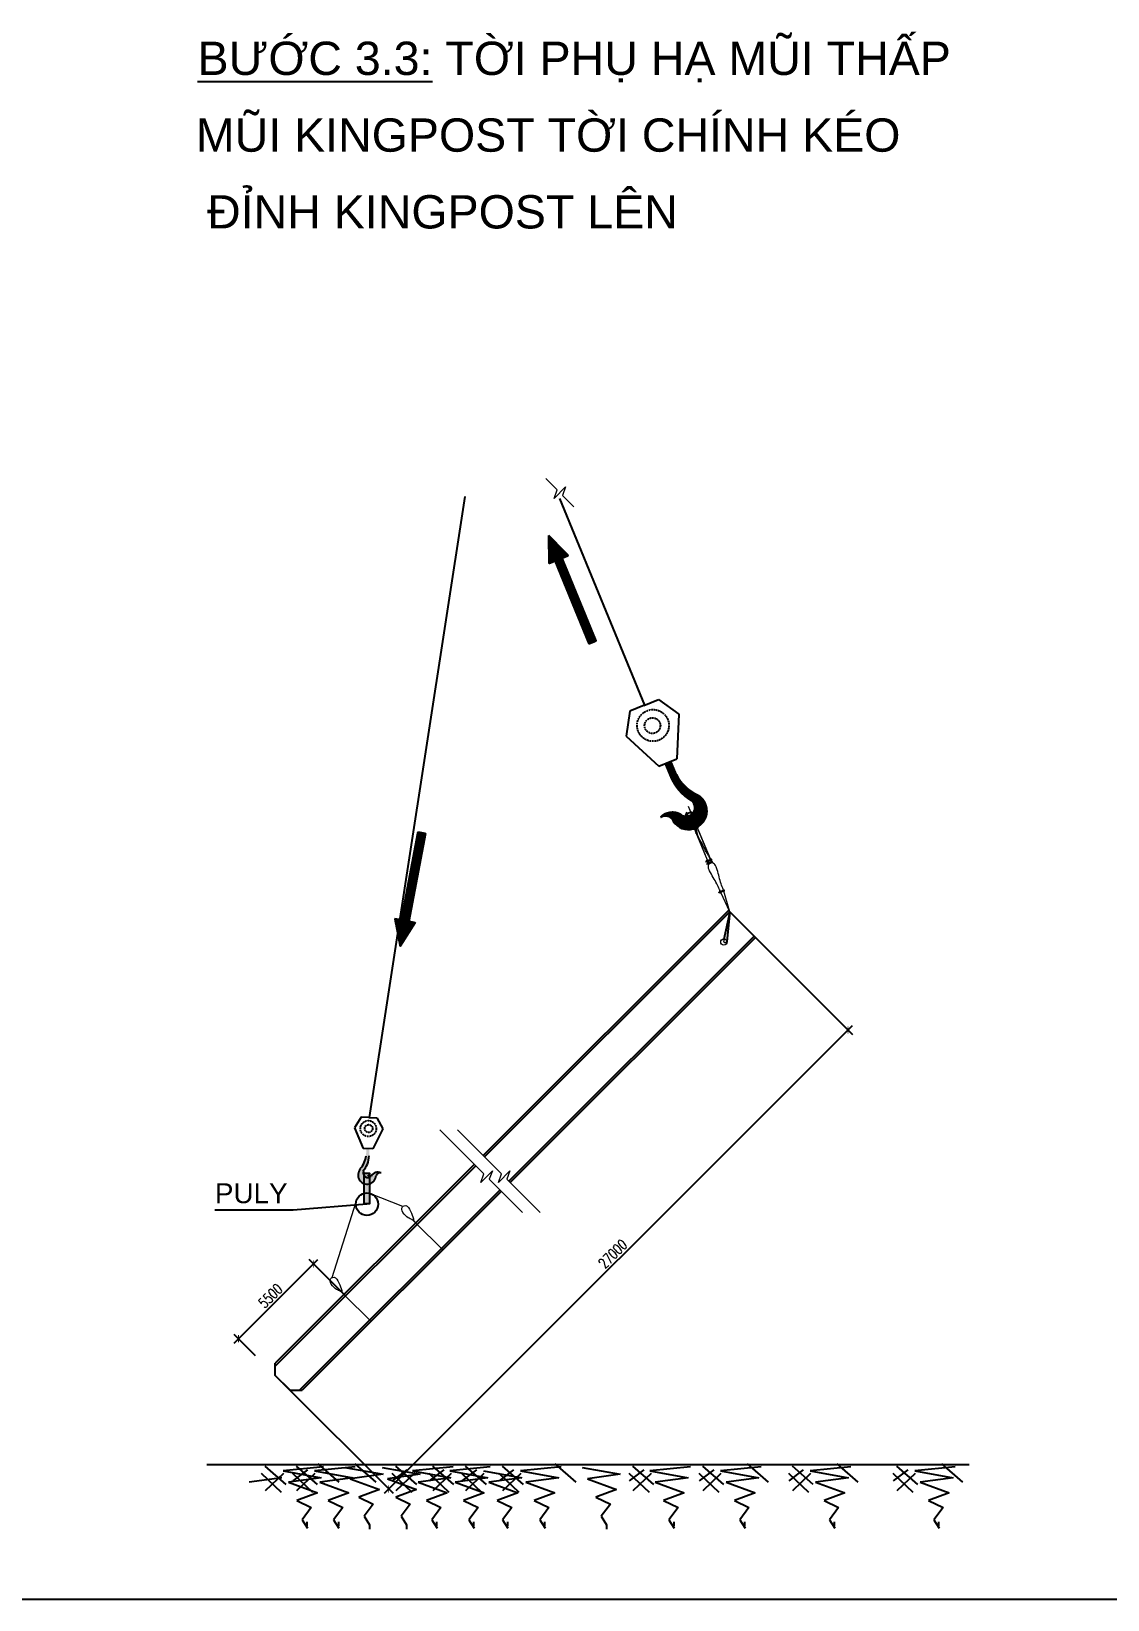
# Model space of a CAD drawing. Header units: millimetres. Extents: x -346728 to 1320345, y -537202 to -385966.
# Drawn here: x 1199744 to 1216331, y -455291 to -431105 of the extents above; entities that cross this region are included whole.
import ezdxf

# ---------------------------------------------------------------- set-up
doc = ezdxf.new("R2010")
doc.units = ezdxf.units.MM
doc.header["$LTSCALE"] = 100
doc.linetypes.add('DASHED2', pattern=[0.375, 0.25, -0.125])
doc.linetypes.add('HIDDEN', pattern=[9.525, 6.35, -3.175])
for name, color, linetype in [('9', 9, 'Continuous'), ('A-TEXT', 7, 'Continuous'), ('COT-THEP', 1, 'Continuous'), ('DUONG-BAO', 2, 'Continuous'), ('hiden', 8, 'HIDDEN'), ('X1326_COL_B4$0$CS', 253, 'Continuous')]:
    doc.layers.add(name, color=color, linetype=linetype)
doc.layers.add('CHU', color=8, linetype='Continuous', lineweight=25)
doc.layers.add('cua', color=44, linetype='Continuous', lineweight=13)
doc.styles.add('romans.shx', font='romans.shx', dxfattribs={"width": 0.75, "bigfont": 'vns.shx'})
doc.styles.add('T1', font='VHARIAL.TTF')
doc.styles.add('VnArialH', font='VHARIAL.TTF')
doc.dimstyles.new('BPTC-120', dxfattribs={"dimscale": 80, "dimtxt": 2, "dimasz": 1, "dimexe": 1.2, "dimexo": 0, "dimgap": 0.5, "dimtad": 1, "dimdec": 0, "dimzin": 0, "dimdsep": 46, "dimtxsty": 'romans.shx', "dimblk": 'ARCHTICK', "dimcen": 0.09, "dimdle": 1.2, "dimclrd": 8, "dimclre": 8, "dimclrt": 3, "dimadec": 0, "dimazin": 0, "dimtfac": 1, "dimtdec": 0, "dimtix": 1, "dimtofl": 0, "dimtmove": 0, "dimatfit": 3, "dimfxl": 1, "dimtolj": 1, "dimtzin": 0, "dimarcsym": 0})

# ---------------------------------------------------------------- blocks, each defined once
blk = doc.blocks.new('LVL-KHUNGTEN')
blk.add_lwpolyline([(61073, 41093), (119124, 41093), (119124, 62), (61073, 62)], close=True)
at = {"layer": 'DEFPOINTS'}
blk.add_line((119124, 62), (61073, 62), dxfattribs=at)
blk = doc.blocks.new('_ArchTick')
at = {"color": 0, "linetype": 'ByBlock', "const_width": 0.15}
blk.add_lwpolyline([(-0.5, -0.5), (0.5, 0.5)], dxfattribs=at)
blk = doc.blocks.new('*D722')
at = {"layer": 'DEFPOINTS', "color": 0, "linetype": 'ByBlock', "ltscale": 8, "transparency": 16777216}
for p in [(1204091, -450115), (1204583, -450607, -50), (1203198, -451529)]:
    blk.add_point(p, dxfattribs=at)
at = {"layer": 'X1326_COL_B4$0$CS', "color": 8, "linetype": 'ByBlock', "lineweight": -2, "ltscale": 8, "transparency": 16777216}
for p, q in [((1202869, -451336), (1204159, -450047)), ((1204583, -450607), (1204023, -450047)), ((1203198, -451529), (1202869, -451200))]:
    blk.add_line(p, q, dxfattribs=at)
at = {"layer": 'X1326_COL_B4$0$CS', "color": 8, "linetype": 'ByBlock', "lineweight": -2, "ltscale": 8, "transparency": 16777216, "xscale": 80, "yscale": 80, "zscale": 80}
for p, rotation in [((1204091, -450115), 44.99999999977408), ((1202937, -451268), 224.999999999774)]:
    blk.add_blockref('_ArchTick', p, dxfattribs=dict(at, rotation=rotation))
at = {"layer": 'X1326_COL_B4$0$CS', "color": 3, "linetype": 'ByBlock', "ltscale": 8, "transparency": 16777216, "insert": (1203429, -450607), "char_height": 160, "attachment_point": 5, "rotation": 45, "style": 'romans.shx'}
blk.add_mtext('\\A1;5500', dxfattribs=at)
blk = doc.blocks.new('*D723')
at = {"layer": 'DEFPOINTS', "color": 0, "linetype": 'ByBlock', "ltscale": 8, "transparency": 16777216}
for p in [(1210694, -444870, -881), (1212329, -446505), (1203617, -451948, -881)]:
    blk.add_point(p, dxfattribs=at)
at = {"layer": 'X1326_COL_B4$0$CS', "color": 8, "linetype": 'ByBlock', "lineweight": -2, "ltscale": 8, "transparency": 16777216}
for p, q in [((1210694, -444870), (1212397, -446573)), ((1205184, -453651), (1212397, -446438)), ((1203617, -451948), (1205320, -453651))]:
    blk.add_line(p, q, dxfattribs=at)
for p, xscale, yscale, zscale, rotation in [((1212329, -446505), 80, 80, 80, 45.00000000000448), ((1205252, -453583), 80.00000000000001, 80.00000000000001, 80.00000000000001, 225.0000000000045)]:
    blk.add_blockref('_ArchTick', p, dxfattribs=dict(at, xscale=xscale, yscale=yscale, zscale=zscale, rotation=rotation))
at = {"layer": 'X1326_COL_B4$0$CS', "color": 3, "linetype": 'ByBlock', "ltscale": 8, "transparency": 16777216, "insert": (1208706, -449959), "char_height": 160, "attachment_point": 5, "rotation": 45, "style": 'romans.shx'}
blk.add_mtext('\\A1;27000', dxfattribs=at)

msp = doc.modelspace()

# ---------------------------------------------------------------- hatches: boundary and pattern name
h = msp.add_hatch()
h.set_pattern_fill('ANSI37', color=256, scale=1.842586, angle=22.61748, style=0)
h.set_pattern_definition([(67.61748085, (1203458.90907, -512003.01327), (-0.2129712236, 0.0877043978), []), (157.61748085, (1203458.90907, -512003.01327), (-0.0877043978, -0.2129712236), [])])
h.paths.add_polyline_path([(1210129.3, -443246.1, 0.4139754), (1210001, -442876.1, -0.1675092), (1209686.5, -442566.7), (1209601.1, -442361.5), (1209555.1, -442380.7), (1209514, -442397.8), (1209599.5, -442603, 0.1669187), (1209947.4, -442981.2, -0.3748597), (1209938.3, -443167.5)])
h.paths.add_polyline_path([(1209938.3, -443167.5, -0.3256233), (1209773.8, -443196.6, 0.3838676), (1209451, -443215.4, -0.3456423), (1209624.2, -443231.9, 0.6465069), (1210129.3, -443246.1)])
h = msp.add_hatch()
h.set_pattern_fill('ANSI37', color=256, scale=0.921293, angle=73.30387, style=0)
h.set_pattern_definition([(133.15054594, (1220124.84618, -479802.59163), (0.0840172277, 0.07876107112), []), (43.15054594, (1220124.84618, -479802.59163), (0.07876107112, -0.0840172277), [])])
h.paths.add_polyline_path([(1204816.3, -448840.5, -0.4139754), (1204810.7, -448644.8, 0.1675092), (1204902.8, -448444.4), (1204906.4, -448333.3), (1204931.3, -448334.1), (1204953.5, -448334.9), (1204950, -448445.9, -0.1669187), (1204854.3, -448684.4, 0.3748597), (1204891.6, -448769.9)])
h.paths.add_polyline_path([(1204891.6, -448769.9, 0.3256233), (1204973.7, -448754.4, -0.3838676), (1205127.9, -448705.9, 0.3456423), (1205049.9, -448744.3, -0.6465069), (1204816.3, -448840.5)])
at = {"layer": 'COT-THEP'}
h = msp.add_hatch(dxfattribs=at)
h.set_pattern_fill('ANSI37', color=0, scale=5.896275, angle=22.32377, style=0)
h.set_pattern_definition([(337.3237666, (1182582.8147, -416841.0227), (-0.28414397, -0.680060256), []), (247.3237666, (1182582.8147, -416841.0227), (-0.680060256, 0.28414397), [])])
h.paths.add_polyline_path([(1207817.8, -439272.7), (1207725.2, -439310.7), (1207721.1, -438881.9), (1208019.5, -439189.9), (1207926.9, -439227.9), (1208451.1, -440504.5), (1208342, -440549.3)])
h = msp.add_hatch(dxfattribs=at)
h.set_pattern_fill('ANSI37', color=0, scale=5.896275, angle=-10.67627, style=0)
h.set_pattern_definition([(34.3237345, (1185258.2887, -471873.59525), (-0.415590282, 0.60869078), []), (124.3237345, (1185258.2887, -471873.59525), (-0.60869078, -0.415590282), [])])
h.paths.add_polyline_path([(1205444.9, -444809.1), (1205346.5, -444790.6), (1205429.1, -445211.4), (1205659.2, -444849.5), (1205560.8, -444831), (1205816.5, -443474.9), (1205700.6, -443453)])
at = {"layer": 'X1326_COL_B4$0$CS', "linetype": 'ByBlock', "ltscale": 8}
msp.add_hatch(color=1, dxfattribs=at).paths.add_polyline_path([(1204872.5, -448715), (1204952.8, -448715), (1204952.8, -449188.1), (1204872.5, -449188.1)])

# ---------------------------------------------------------------- linework, layer by layer
at = {"color": 7}
for p, q in [((1208019.5, -439189.9, 0), (1207721.1, -438881.9, 0)), ((1207725.2, -439310.7, 0), (1207721.1, -438881.9, 0)), ((1207926.9, -439227.9, 0), (1208019.5, -439189.9, 0)), ((1207817.8, -439272.7, 0), (1207725.2, -439310.7, 0)), ((1208342, -440549.3, 0), (1207817.8, -439272.7, 0)), ((1208451.1, -440504.5, 0), (1207926.9, -439227.9, 0)), ((1205700.6, -443453, 0), (1205444.9, -444809.1, 0)), ((1205816.5, -443474.9, 0), (1205560.8, -444831, 0)), ((1205346.5, -444790.6, 0), (1205429.1, -445211.4, 0)), ((1205444.9, -444809.1, 0), (1205346.5, -444790.6, 0)), ((1205659.2, -444849.5, 0), (1205429.1, -445211.4, 0)), ((1205560.8, -444831, 0), (1205659.2, -444849.5, 0))]:
    msp.add_line(p, q, dxfattribs=at)
at = {"color": 2}
for p, q in [((1208966.5, -441590.4, 0), (1208910, -441975.2, 0)), ((1209192.4, -441496.3, 0), (1208966.5, -441590.4, 0)), ((1209182.7, -441500.4, 0), (1209408.5, -441406.3, 0)), ((1209408.5, -441406.3, 0), (1209721.6, -441637.1, 0)), ((1209721.6, -441637.1, 0), (1209694, -442322.8, 0)), ((1208910, -441975.2, 0), (1209416.3, -442438.5, 0)), ((1204827, -447852.6, 0), (1204721.6, -448016, 0)), ((1204949.3, -447856.5, 0), (1204827, -447852.6, 0)), ((1204944.1, -447856.4, 0), (1205066.3, -447860.3, 0)), ((1205066.3, -447860.3, 0), (1205161, -448030.2, 0)), ((1204721.6, -448016, 0), (1204856.1, -448331.7, 0)), ((1205161, -448030.2, 0), (1205006.4, -448336.6, 0))]:
    msp.add_line(p, q, dxfattribs=at)
at = {"color": 8}
for p, q in [((1203605.1, -453410, 0), (1203098.5, -453480.7, 0)), ((1203627.4, -453344.8, 0), (1203346.3, -453611.6, 0)), ((1204247, -453245.2, 0), (1203622.6, -453304.1, 0)), ((1203622.6, -453304.1, 0), (1204211.6, -453410, 0)), ((1204211.6, -453410, 0), (1203705, -453480.7, 0)), ((1203705, -453480.7, 0), (1204152.7, -453645.5, 0)), ((1204000.2, -453288.7, 0), (1203775.4, -453457.2, 0)), ((1204112.6, -453344.8, 0), (1203831.6, -453611.6, 0)), ((1204732.2, -453245.2, 0), (1204107.8, -453304.1, 0)), ((1204107.8, -453304.1, 0), (1204696.9, -453410, 0)), ((1204696.9, -453410, 0), (1204190.3, -453480.7, 0)), ((1204190.3, -453480.7, 0), (1204638, -453645.5, 0)), ((1204576.8, -453252.1, 0), (1205165.9, -453358.1, 0)), ((1205165.9, -453358.1, 0), (1204659.3, -453428.7, 0)), ((1204659.3, -453428.7, 0), (1205106.9, -453593.5, 0)), ((1205148.3, -453252.1, 0), (1205737.4, -453358.1, 0)), ((1205737.4, -453358.1, 0), (1205230.8, -453428.7, 0)), ((1205230.8, -453428.7, 0), (1205678.5, -453593.5, 0)), ((1205528.8, -453288.7, 0), (1205304, -453457.2, 0)), ((1205641.2, -453344.8, 0), (1205360.2, -453611.6, 0)), ((1206244.8, -453245.2, 0), (1205620.4, -453304.1, 0)), ((1205620.4, -453304.1, 0), (1206209.5, -453410, 0)), ((1206209.5, -453410, 0), (1205702.9, -453480.7, 0)), ((1205702.9, -453480.7, 0), (1206150.6, -453645.5, 0)), ((1206100.3, -453288.7, 0), (1205875.5, -453457.2, 0)), ((1206212.7, -453344.8, 0), (1205931.7, -453611.6, 0)), ((1206816.3, -453245.2, 0), (1206191.9, -453304.1, 0)), ((1206191.9, -453304.1, 0), (1206781, -453410, 0)), ((1206781, -453410, 0), (1206274.4, -453480.7, 0)), ((1206274.4, -453480.7, 0), (1206722.1, -453645.5, 0)), ((1206604.5, -453288.7, 0), (1206379.7, -453457.2, 0)), ((1206716.9, -453344.8, 0), (1206435.9, -453611.6, 0)), ((1206712.1, -453304.1, 0), (1207301.2, -453410, 0)), ((1207301.2, -453410, 0), (1206794.6, -453480.7, 0)), ((1206794.6, -453480.7, 0), (1207242.3, -453645.5, 0)), ((1207176.1, -453288.7, 0), (1206951.2, -453457.2, 0)), ((1207288.5, -453344.8, 0), (1207007.4, -453611.6, 0)), ((1207908.1, -453245.2, 0), (1207283.7, -453304.1, 0)), ((1207283.7, -453304.1, 0), (1207872.7, -453410, 0)), ((1207872.7, -453410, 0), (1207366.2, -453480.7, 0)), ((1207366.2, -453480.7, 0), (1207813.8, -453645.5, 0)), ((1208232, -453252.1, 0), (1208821.1, -453358.1, 0)), ((1208821.1, -453358.1, 0), (1208314.5, -453428.7, 0)), ((1208314.5, -453428.7, 0), (1208762.2, -453593.5, 0)), ((1209184, -453288.7, 0), (1208959.2, -453457.2, 0)), ((1209296.4, -453344.8, 0), (1209015.4, -453611.6, 0)), ((1209900, -453245.2, 0), (1209275.6, -453304.1, 0)), ((1209275.6, -453304.1, 0), (1209864.7, -453410, 0)), ((1209864.7, -453410, 0), (1209358.1, -453480.7, 0)), ((1209358.1, -453480.7, 0), (1209805.8, -453645.5, 0)), ((1210259.7, -453288.7, 0), (1210034.9, -453457.2, 0)), ((1210372.1, -453344.8, 0), (1210091.1, -453611.6, 0)), ((1210991.8, -453245.2, 0), (1210367.4, -453304.1, 0)), ((1210367.4, -453304.1, 0), (1210956.4, -453410, 0)), ((1210956.4, -453410, 0), (1210449.8, -453480.7, 0)), ((1210449.8, -453480.7, 0), (1210897.5, -453645.5, 0)), ((1211640.7, -453288.7, 0), (1211415.9, -453457.2, 0)), ((1211753.2, -453344.8, 0), (1211472.1, -453611.6, 0)), ((1212372.8, -453245.2, 0), (1211748.4, -453304.1, 0)), ((1211748.4, -453304.1, 0), (1212337.4, -453410, 0)), ((1212337.4, -453410, 0), (1211830.8, -453480.7, 0)), ((1211830.8, -453480.7, 0), (1212278.5, -453645.5, 0)), ((1213251.5, -453288.7, 0), (1213026.7, -453457.2, 0)), ((1213363.9, -453344.8, 0), (1213082.9, -453611.6, 0)), ((1213983.6, -453245.2, 0), (1213359.1, -453304.1, 0)), ((1213359.1, -453304.1, 0), (1213948.2, -453410, 0)), ((1213948.2, -453410, 0), (1213441.6, -453480.7, 0)), ((1213441.6, -453480.7, 0), (1213889.3, -453645.5, 0)), ((1204152.7, -453645.5, 0), (1203834.6, -453763.2, 0)), ((1204638, -453645.5, 0), (1204319.9, -453763.2, 0)), ((1205106.9, -453593.5, 0), (1204788.9, -453711.3, 0)), ((1204788.9, -453711.3, 0), (1205012.7, -453817.2, 0)), ((1205678.5, -453593.5, 0), (1205360.4, -453711.3, 0)), ((1205360.4, -453711.3, 0), (1205584.2, -453817.2, 0)), ((1206150.6, -453645.5, 0), (1205832.5, -453763.2, 0)), ((1206722.1, -453645.5, 0), (1206404, -453763.2, 0)), ((1207242.3, -453645.5, 0), (1206924.2, -453763.2, 0)), ((1207813.8, -453645.5, 0), (1207495.7, -453763.2, 0)), ((1208762.2, -453593.5, 0), (1208444.1, -453711.3, 0)), ((1208444.1, -453711.3, 0), (1208667.9, -453817.2, 0)), ((1209805.8, -453645.5, 0), (1209487.7, -453763.2, 0)), ((1210897.5, -453645.5, 0), (1210579.4, -453763.2, 0)), ((1212278.5, -453645.5, 0), (1211960.4, -453763.2, 0)), ((1213889.3, -453645.5, 0), (1213571.2, -453763.2, 0)), ((1203834.6, -453763.2, 0), (1204058.5, -453869.2, 0)), ((1204058.5, -453869.2, 0), (1203917.1, -454057.6, 0)), ((1204319.9, -453763.2, 0), (1204543.7, -453869.2, 0)), ((1204543.7, -453869.2, 0), (1204402.3, -454057.6, 0)), ((1205012.7, -453817.2, 0), (1204871.3, -454005.6, 0)), ((1205584.2, -453817.2, 0), (1205442.9, -454005.6, 0)), ((1205832.5, -453763.2, 0), (1206056.3, -453869.2, 0)), ((1206056.3, -453869.2, 0), (1205914.9, -454057.6, 0)), ((1206404, -453763.2, 0), (1206627.8, -453869.2, 0)), ((1206627.8, -453869.2, 0), (1206486.5, -454057.6, 0)), ((1206924.2, -453763.2, 0), (1207148.1, -453869.2, 0)), ((1207148.1, -453869.2, 0), (1207006.7, -454057.6, 0)), ((1207495.7, -453763.2, 0), (1207719.6, -453869.2, 0)), ((1207719.6, -453869.2, 0), (1207578.2, -454057.6, 0)), ((1208667.9, -453817.2, 0), (1208526.5, -454005.6, 0)), ((1209487.7, -453763.2, 0), (1209711.5, -453869.2, 0)), ((1209711.5, -453869.2, 0), (1209570.1, -454057.6, 0)), ((1210579.4, -453763.2, 0), (1210803.3, -453869.2, 0)), ((1210803.3, -453869.2, 0), (1210661.9, -454057.6, 0)), ((1211960.4, -453763.2, 0), (1212184.3, -453869.2, 0)), ((1212184.3, -453869.2, 0), (1212042.9, -454057.6, 0)), ((1213571.2, -453763.2, 0), (1213795.1, -453869.2, 0)), ((1213795.1, -453869.2, 0), (1213653.7, -454057.6, 0)), ((1203917.1, -454057.6, 0), (1203999.6, -454187.1, 0)), ((1203990.4, -454089.4, 0), (1203990.4, -454160.1, 0)), ((1204402.3, -454057.6, 0), (1204484.8, -454187.1, 0)), ((1204475.6, -454089.4, 0), (1204475.6, -454160.1, 0)), ((1204871.3, -454005.6, 0), (1204953.8, -454135.1, 0)), ((1204953.8, -454135.1, 0), (1204953.8, -454205.7, 0)), ((1205442.9, -454005.6, 0), (1205525.3, -454135.1, 0)), ((1205525.3, -454135.1, 0), (1205525.3, -454205.7, 0)), ((1205914.9, -454057.6, 0), (1205997.4, -454187.1, 0)), ((1205988.2, -454089.4, 0), (1205988.2, -454160.1, 0)), ((1206486.5, -454057.6, 0), (1206568.9, -454187.1, 0)), ((1206559.7, -454089.4, 0), (1206559.7, -454160.1, 0)), ((1207006.7, -454057.6, 0), (1207089.1, -454187.1, 0)), ((1207079.9, -454089.4, 0), (1207079.9, -454160.1, 0)), ((1207578.2, -454057.6, 0), (1207660.7, -454187.1, 0)), ((1207651.5, -454089.4, 0), (1207651.5, -454160.1, 0)), ((1208526.5, -454005.6, 0), (1208609, -454135.1, 0)), ((1208609, -454135.1, 0), (1208609, -454205.7, 0)), ((1209570.1, -454057.6, 0), (1209652.6, -454187.1, 0)), ((1209643.4, -454089.4, 0), (1209643.4, -454160.1, 0)), ((1210661.9, -454057.6, 0), (1210744.3, -454187.1, 0)), ((1210735.1, -454089.4, 0), (1210735.1, -454160.1, 0)), ((1212042.9, -454057.6, 0), (1212125.4, -454187.1, 0)), ((1212116.2, -454089.4, 0), (1212116.2, -454160.1, 0)), ((1213653.7, -454057.6, 0), (1213736.1, -454187.1, 0)), ((1213726.9, -454089.4, 0), (1213726.9, -454160.1, 0))]:
    msp.add_line(p, q, dxfattribs=at)
at = {"color": 8, "elevation": 0}
for points in [[(1203669.5, -453513.3), (1203346.3, -453232.5)], [(1204154.7, -453513.3), (1203831.6, -453232.5)], [(1204486.1, -453478.7), (1204162.9, -453197.9)], [(1205057.7, -453478.7), (1204734.5, -453197.9)], [(1205683.3, -453513.3), (1205360.2, -453232.5)], [(1206254.9, -453513.3), (1205931.7, -453232.5)], [(1206759.1, -453513.3), (1206435.9, -453232.5)], [(1207330.6, -453513.3), (1207007.4, -453232.5)], [(1208141.3, -453478.7), (1207818.1, -453197.9)], [(1209338.5, -453513.3), (1209015.4, -453232.5)], [(1210414.3, -453513.3), (1210091.1, -453232.5)], [(1211105.9, -453478.7), (1210782.7, -453197.9)], [(1211795.3, -453513.3), (1211472.1, -453232.5)], [(1212486.9, -453478.7), (1212163.8, -453197.9)], [(1213406.1, -453513.3), (1213082.9, -453232.5)], [(1214097.7, -453478.7), (1213774.5, -453197.9)], [(1203599.3, -453639.7), (1203290.1, -453344.8)], [(1204084.5, -453639.7), (1203775.4, -453344.8)], [(1205613.1, -453639.7), (1205304, -453344.8)], [(1206184.6, -453639.7), (1205875.5, -453344.8)], [(1206688.8, -453639.7), (1206379.7, -453344.8)], [(1207260.4, -453639.7), (1206951.2, -453344.8)], [(1209268.3, -453639.7), (1208959.2, -453344.8)], [(1210344, -453639.7), (1210034.9, -453344.8)], [(1211725.1, -453639.7), (1211415.9, -453344.8)], [(1213335.8, -453639.7), (1213026.7, -453344.8)]]:
    msp.add_lwpolyline(points, dxfattribs=at)
at = {"color": 6}
for centre, radius, start, end in [((1210292.5, -442265.3, 0), 676.8, 206.44573, 244.26201), ((1210324.1, -442285.5, 0), 791.1, 203.66262, 241.56811), ((1209871.1, -443138.4, 0), 277, 202.61748, 64.6422), ((1209827.2, -443082.2, 0), 141.9, 243.95795, 38.29977), ((1209614, -443398.3, 0), 241.6, 51.33913, 135.33985), ((1209518.3, -443347, 0), 140.9, 46.43442, 122.70368), ((1204566.1, -448410.9, 0), 338.4, 316.50601, 354.3223), ((1204554.9, -448426, 0), 395.6, 319.19992, 357.10541), ((1204917.9, -448744.4, 0), 138.5, 136.12583, 358.15055), ((1204928.4, -448710.3, 0), 70.9, 162.46826, 316.81008), ((1205084.2, -448820.3, 0), 120.8, 65.42817, 149.42889), ((1205119.8, -448779.4, 0), 70.4, 78.06434, 154.3336)]:
    msp.add_arc(centre, radius, start, end, dxfattribs=at)
at = {"layer": '9'}
msp.add_line((1209198.5, -441496.1, 0), (1207889.8, -438309.1, 0), dxfattribs=at)
at = {"layer": 'COT-THEP', "color": 10}
for p, q in [((1210486.3, -444662.3, 0), (1206706.4, -448442.1, 0)), ((1210507.1, -444683.1, 0), (1206727.3, -448462.9, 0)), ((1210902.4, -445078.4, 0), (1210486.3, -444662.3, 0)), ((1210881.6, -445057.6, 0), (1207101.8, -448837.5, 0)), ((1210902.4, -445078.4, 0), (1207122.6, -448858.3, 0)), ((1206571.2, -448577.4, 0), (1203502.4, -451646.1, 0)), ((1206592, -448598.2, 0), (1203502.4, -451687.7, 0)), ((1206966.6, -448972.7, 0), (1203877, -452062.3, 0)), ((1206987.4, -448993.5, 0), (1203918.6, -452062.3, 0)), ((1203502.4, -451833.4, 0), (1203502.4, -451646.1, 0)), ((1203731.3, -452062.3, 0), (1203502.4, -451833.4, 0)), ((1203731.3, -452062.3, 0), (1203918.6, -452062.3, 0)), ((1202446.6, -453206.6, 0), (1214196.6, -453206.6, 0))]:
    msp.add_line(p, q, dxfattribs=at)
at = {"layer": 'cua'}
for p, q in [((1207672.8, -438002.2, 0), (1207848.2, -438177.6, 0)), ((1207801.1, -438307.5, 0), (1207978.2, -438130.4, 0)), ((1207801.1, -438307.5, 0), (1207848.2, -438177.6, 0)), ((1207978.2, -438130.4, 0), (1207931, -438260.4, 0)), ((1207931, -438260.4, 0), (1208106.4, -438435.8, 0)), ((1210232.1, -443924.7, 0), (1209872.2, -443060.8, 0)), ((1209872.1, -443188.2, 0), (1210186.8, -443943.5, 0)), ((1209898.5, -443124, 0), (1210232.1, -443924.7, 0)), ((1210150.7, -443898.8, 0), (1210141.1, -443902.8, 0)), ((1210147.4, -443917.9, 0), (1210141.1, -443902.8, 0)), ((1210157, -443913.9, 0), (1210147.4, -443917.9, 0)), ((1210156.8, -443887.3, 0), (1210147.6, -443891.2, 0)), ((1210147.6, -443891.2, 0), (1210160.2, -443921.5, 0)), ((1210165.6, -443934.5, 0), (1210156, -443938.6, 0)), ((1210162.3, -443953.7, 0), (1210156, -443938.6, 0)), ((1210156.8, -443887.3, 0), (1210169.5, -443917.6, 0)), ((1210218.4, -443870.6, 0), (1210160, -443894.9, 0)), ((1210169.5, -443917.6, 0), (1210160.2, -443921.5, 0)), ((1210171.9, -443949.7, 0), (1210162.3, -443953.7, 0)), ((1210171.7, -443923.1, 0), (1210162.5, -443927, 0)), ((1210162.5, -443927, 0), (1210175.1, -443957.3, 0)), ((1210224.8, -443885.7, 0), (1210166.3, -443910.1, 0)), ((1210171.7, -443923.1, 0), (1210184.4, -443953.4, 0)), ((1210180.5, -443928.4, 0), (1210171.9, -443907.7, 0)), ((1210233.4, -443906.3, 0), (1210174.9, -443930.7, 0)), ((1210184.4, -443953.4, 0), (1210175.1, -443957.3, 0)), ((1210239.7, -443921.5, 0), (1210181.2, -443945.8, 0)), ((1210225.8, -443909.5, 0), (1210217.2, -443888.9, 0)), ((1210349.3, -444375.3, 0), (1210339.7, -444379.4, 0)), ((1210346, -444394.5, 0), (1210339.7, -444379.4, 0)), ((1210355.6, -444390.5, 0), (1210346, -444394.5, 0)), ((1210355.4, -444363.9, 0), (1210346.1, -444367.8, 0)), ((1210346.1, -444367.8, 0), (1210358.7, -444398.1, 0)), ((1210355.4, -444363.9, 0), (1210368, -444394.2, 0)), ((1210417, -444347.1, 0), (1210358.5, -444371.5, 0)), ((1210368, -444394.2, 0), (1210358.7, -444398.1, 0)), ((1210364.1, -444369.1, 0), (1210370.5, -444384.3, 0)), ((1210423.3, -444362.3, 0), (1210364.9, -444386.6, 0)), ((1210507.1, -444683.1, 0), (1210370.5, -444384.3, 0)), ((1210507.1, -444683.1, 0), (1210409.4, -444350.3, 0)), ((1206041.8, -448048, 0), (1206719.2, -448725.4, 0)), ((1206312.3, -448048, 0), (1206989.7, -448725.4, 0)), ((1206672.1, -448855.4, 0), (1206849.2, -448678.3, 0)), ((1206672.1, -448855.4, 0), (1206719.2, -448725.4, 0)), ((1206849.2, -448678.3, 0), (1206802, -448808.2, 0)), ((1206802, -448808.2, 0), (1207315, -449321.2, 0)), ((1206942.6, -448855.4, 0), (1207119.7, -448678.3, 0)), ((1206942.6, -448855.4, 0), (1206989.7, -448725.4, 0)), ((1207119.7, -448678.3, 0), (1207072.5, -448808.2, 0)), ((1207072.5, -448808.2, 0), (1207585.5, -449321.2, 0)), ((1205468.7, -449229, -0.2), (1204961.3, -449025.3, 881.1)), ((1204380.7, -450323.2, 881), (1204748.1, -449153.9, 881.1)), ((1205664.5, -449478.5, 0), (1206083.6, -449897.5, -881.1)), ((1204559.7, -450583.3, 881.1), (1204978.8, -451002.3, 0))]:
    msp.add_line(p, q, dxfattribs=at)
msp.add_circle((1210416.9, -445147.8, 0), 49, dxfattribs=at)
for centre, radius, start, end in [((1210221.6, -443878.1, 0), 8.21, 292.61748, 112.61748), ((1210236.5, -443913.9, 0), 8.21, 292.61748, 112.61748), ((1210420.2, -444354.7, 0), 8.21, 292.61748, 112.61748), ((1210437.6, -445133.8, 0), 24.5, 168.15792, 348.15792)]:
    msp.add_arc(centre, radius, start, end, dxfattribs=at)
for points in [[(1210165.6, -443892.6), (1210132, -443805), (1210106.7, -443746.4), (1210077.3, -443657.8), (1209987.9, -443355.9), (1209989.7, -443320), (1209887.7, -443160), (1209860.2, -443174.5), (1209944.3, -443375.6), (1209990.5, -443418.1), (1209992.9, -443421), (1209990.8, -443423.7), (1209993.9, -443425.5), (1209990.8, -443430.8), (1209995.3, -443432.2), (1209991.8, -443440.3), (1209998.3, -443443.1), (1209994.6, -443467.9)], [(1210210.9, -443873.7), (1210181.1, -443818.9), (1210135.5, -443740.8), (1210079.8, -443628.9), (1209997.3, -443395.1), (1210021, -443323.7), (1209896.7, -443147.9), (1209828.7, -443217.9), (1209978.6, -443411.6), (1209991.2, -443428.9), (1209992.9, -443431.7), (1209984.7, -443432.3), (1209991.1, -443438.1), (1209984.3, -443442.8), (1209990.9, -443450), (1209982.9, -443455.2), (1209992.7, -443476.3)], [(1210366.1, -444368.3), (1210351.1, -444337.9), (1210308.8, -444252.1), (1210196.4, -444051.8), (1210177.4, -443980), (1210188.8, -443942.7)], [(1210409.4, -444350.3), (1210398.4, -444318.2), (1210367.2, -444227.7), (1210304.2, -444007), (1210266.6, -443942.8), (1210232.1, -443924.7)]]:
    msp.add_spline(points, degree=3, dxfattribs=at)
msp.add_open_spline([(1210257.2, -443936.5), (1210249.4, -443931.9), (1210240.7, -443928.3), (1210232.1, -443924.7)], degree=3, dxfattribs=at)
for points in [[(1205664.3, -449478.3), (1205640.1, -449453.8), (1205605, -449425.2), (1205507.2, -449383.7), (1205410.7, -449263.3), (1205550.9, -449176.3), (1205611.6, -449359.3), (1205635.8, -449423.8), (1205637.4, -449455.6), (1205643.2, -449452.1), (1205639.9, -449460.2), (1205650.9, -449454.4), (1205643.7, -449465.5), (1205659.4, -449459.6), (1205649.4, -449479.2), (1205665.6, -449479.1), (1205678.3, -449479)], [(1204559.5, -450583.1), (1204535.4, -450558.6), (1204500.3, -450530), (1204402.4, -450488.5), (1204306, -450368.1), (1204446.1, -450281.1), (1204506.8, -450464.1), (1204531.1, -450528.5), (1204532.7, -450560.3), (1204538.4, -450556.9), (1204535.1, -450564.9), (1204546.1, -450559.2), (1204538.9, -450570.3), (1204554.6, -450564.3), (1204544.6, -450584), (1204560.8, -450583.9), (1204573.5, -450583.8)]]:
    msp.add_open_spline(points, degree=3, knots=[462.0823533, 462.0823533, 462.0823533, 462.0823533, 565.8686405, 601.7873053, 791.5287042, 822.6334374, 1040.5353474, 1103.3669328, 1107.1598589, 1110.5202687, 1114.0394488, 1120.2318469, 1124.9773629, 1133.7702853, 1140.8208708, 1165.8695943, 1165.8695943, 1165.8695943, 1165.8695943], dxfattribs=at)
at = {"layer": 'DUONG-BAO', "color": 2}
for p, q in [((1209416.3, -442438.5, 0), (1209694, -442322.8, 0)), ((1205006.4, -448336.6, 0), (1204856.1, -448331.7, 0))]:
    msp.add_line(p, q, dxfattribs=at)
at = {"layer": 'DUONG-BAO', "color": 6}
for p, q in [((1209821.1, -443223.9, 0), (1209852, -443148.7, 0)), ((1204956.4, -448775.5, 0), (1204928.6, -448745.8, 0))]:
    msp.add_line(p, q, dxfattribs=at)
at = {"layer": 'DUONG-BAO', "color": 7, "linetype": 'DASHED2'}
for centre, radius in [((1209324.9, -441809, 0), 244.9), ((1209316.7, -441811.3, 0), 121), ((1204937.5, -448026.1, 0), 122.4), ((1204941.8, -448025.7, 0), 60.5)]:
    msp.add_circle(centre, radius, dxfattribs=at)
at = {"layer": 'hiden', "ltscale": 10}
msp.add_line((1210507.1, -444683.1, 0), (1210461.6, -445138.9, 0), dxfattribs=at)
at = {"layer": 'X1326_COL_B4$0$CS', "linetype": 'ByBlock', "ltscale": 8}
for p, q in [((1206424.8, -438278, 0), (1204949.3, -447856.5, 0)), ((1210507.1, -444683.1, 0), (1210413.6, -445128.8, 0)), ((1210463.2, -445131.5, 0), (1210461.6, -445138.9, 0))]:
    msp.add_line(p, q, dxfattribs=at)
at = {"layer": 'X1326_COL_B4$0$CS', "linetype": 'ByBlock', "ltscale": 8, "elevation": 881.1}
msp.add_lwpolyline([(1204872.5, -448715), (1204952.8, -448715), (1204952.8, -449188.1), (1204872.5, -449188.1)], close=True, dxfattribs=at)
at = {"layer": 'X1326_COL_B4$0$CS', "linetype": 'ByBlock', "ltscale": 8}
msp.add_circle((1204916.4, -449191.8, 881.1), 172.5, dxfattribs=at)

# ---------------------------------------------------------------- block references
at = {"xscale": 1.216631744522601, "yscale": 1.216631744522601, "zscale": 1.216631744522601}
msp.add_blockref('LVL-KHUNGTEN', (1095049.3, -455366), dxfattribs=at)

# ---------------------------------------------------------------- texts
at = {"layer": 'A-TEXT', "color": 2, "style": 'VnArialH'}
msp.add_text('puly', height=307.1, dxfattribs=at).set_placement((1202572.7, -449176.7, 881.1))
at = {"layer": 'CHU', "style": 'T1'}
for s, p in [('%%Ub\xadíc 3.3:%%U têi phô h¹ mòi thÊp', (1202305.5, -431777.2, 881.1)), ('mòi kingpost têi chÝnh kÐo', (1202279, -432961, 881.1)), (' ®Ønh kingpost lªn', (1202252.6, -434144.7, 881.1))]:
    msp.add_text(s, height=513.603, dxfattribs=at).set_placement(p)

# ---------------------------------------------------------------- dimensions: what is measured, and where the dimension line sits
at = {"layer": 'X1326_COL_B4$0$CS', "linetype": 'ByBlock', "ltscale": 8}
dim = msp.add_aligned_dim(p1=(1203616.9, -451947.8, 0), p2=(1210694.3, -444870.4, 0), distance=-2312.4, text='27000', dimstyle='BPTC-120', dxfattribs=at)
dim.commit()
dim.dimension.update_dxf_attribs({"geometry": '*D723', "text_midpoint": (1208705.9, -449959.4, 881.1)})
dim = msp.add_linear_dim(base=(1204091, -450114.5, 881.1), p1=(1203198.1, -451529, 881.1), p2=(1204583.3, -450606.9, 831.6), angle=45, text='5500', dimstyle='BPTC-120', dxfattribs=at)
dim.commit()
dim.dimension.update_dxf_attribs({"geometry": '*D722', "text_midpoint": (1203429.3, -450606.5, 881.1)})

# ---------------------------------------------------------------- leaders
msp.add_leader([(1204916.4, -449191.8, 881.1), (1203780.1, -449285.3, 881.1), (1202572.7, -449285.3, 881.1)], dimstyle='BPTC-120', override={"dimgap": 0.5, "dimtad": 0}, dxfattribs=at)

doc.saveas('drawing.dxf')
